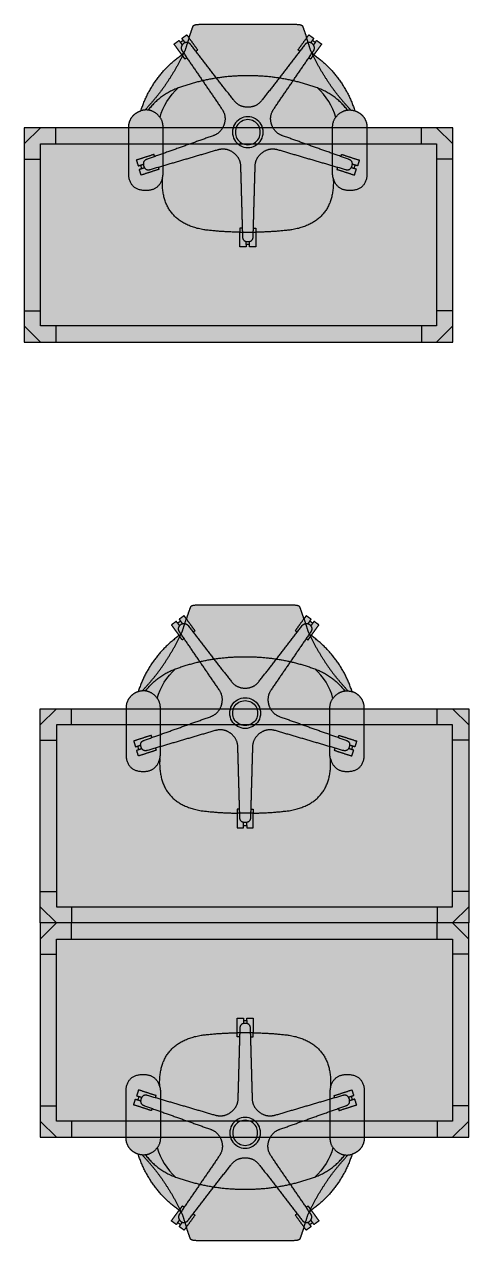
# Model space of a CAD drawing. Header units: metres. Extents: x -17 to 580, y -130 to 19.
# Drawn here: x 299.688 to 300.932, y -20.242 to -16.833 of the extents above; entities that cross this region are included whole.
import ezdxf

# ---------------------------------------------------------------- set-up
doc = ezdxf.new("R2010")
doc.units = ezdxf.units.M
doc.linetypes.add('Style Border  Tansparent Fill', pattern=[0])
doc.linetypes.add('Style Grey Lines', pattern=[0])
doc.layers.add('Furniture', color=7, linetype='Continuous', true_color=0x7a8bf7)
doc.layers.add('Imported blocks', color=7, linetype='Continuous', true_color=0x7a8bf7)

# ---------------------------------------------------------------- blocks, each defined once
blk = doc.blocks.new('Sayl')
at = {"layer": 'Imported blocks', "transparency": 33554483}
h = blk.add_hatch(color=256, dxfattribs=at)
edge = h.paths.add_edge_path(flags=0)
edge.add_spline(control_points=[(0.2187, 0.6085), (0.2079, 0.6234), (0.1971, 0.6383)], knot_values=[0, 0, 0, 1, 1, 1], degree=2, periodic=0)
edge.add_spline(control_points=[(0.1971, 0.6383), (0.2039, 0.6433), (0.2108, 0.6483)], knot_values=[0, 0, 0, 1, 1, 1], degree=2, periodic=0)
edge.add_spline(control_points=[(0.2108, 0.6483), (0.2127, 0.6457), (0.2146, 0.6432)], knot_values=[0, 0, 0, 1, 1, 1], degree=2, periodic=0)
edge.add_spline(control_points=[(0.2146, 0.6432), (0.2186, 0.6461), (0.2226, 0.649)], knot_values=[0, 0, 0, 1, 1, 1], degree=2, periodic=0)
edge.add_spline(control_points=[(0.2226, 0.649), (0.2208, 0.6516), (0.2189, 0.6542)], knot_values=[0, 0, 0, 1, 1, 1], degree=2, periodic=0)
edge.add_spline(control_points=[(0.2189, 0.6542), (0.2258, 0.6592), (0.2327, 0.6642)], knot_values=[0, 0, 0, 1, 1, 1], degree=2, periodic=0)
edge.add_spline(control_points=[(0.2327, 0.6642), (0.2358, 0.6598), (0.239, 0.6555)], knot_values=[0, 0, 0, 1, 1, 1], degree=2, periodic=0)
edge.add_spline(control_points=[(0.239, 0.6555), (0.2445, 0.672), (0.2503, 0.6885)], knot_values=[0, 0, 0, 1, 1, 1], degree=2, periodic=0)
edge.add_spline(control_points=[(0.2503, 0.6885), (0.2525, 0.693), (0.2673, 0.6935)], knot_values=[0, 0, 0, 1, 1, 1], degree=2, periodic=0)
edge.add_spline(control_points=[(0.2673, 0.6935), (0.3355, 0.6935), (0.4037, 0.6935)], knot_values=[0, 0, 0, 1, 1, 1], degree=2, periodic=0)
edge.add_spline(control_points=[(0.4037, 0.6935), (0.4719, 0.6935), (0.5401, 0.6935)], knot_values=[0, 0, 0, 1, 1, 1], degree=2, periodic=0)
edge.add_spline(control_points=[(0.5401, 0.6935), (0.5549, 0.693), (0.5571, 0.6885)], knot_values=[0, 0, 0, 1, 1, 1], degree=2, periodic=0)
edge.add_spline(control_points=[(0.5571, 0.6885), (0.563, 0.672), (0.5685, 0.6555)], knot_values=[0, 0, 0, 1, 1, 1], degree=2, periodic=0)
edge.add_spline(control_points=[(0.5685, 0.6555), (0.5716, 0.6598), (0.5748, 0.6642)], knot_values=[0, 0, 0, 1, 1, 1], degree=2, periodic=0)
edge.add_spline(control_points=[(0.5748, 0.6642), (0.5817, 0.6592), (0.5885, 0.6542)], knot_values=[0, 0, 0, 1, 1, 1], degree=2, periodic=0)
edge.add_spline(control_points=[(0.5885, 0.6542), (0.5867, 0.6516), (0.5848, 0.649)], knot_values=[0, 0, 0, 1, 1, 1], degree=2, periodic=0)
edge.add_spline(control_points=[(0.5848, 0.649), (0.5888, 0.6461), (0.5929, 0.6432)], knot_values=[0, 0, 0, 1, 1, 1], degree=2, periodic=0)
edge.add_spline(control_points=[(0.5929, 0.6432), (0.5948, 0.6457), (0.5966, 0.6483)], knot_values=[0, 0, 0, 1, 1, 1], degree=2, periodic=0)
edge.add_spline(control_points=[(0.5966, 0.6483), (0.6035, 0.6433), (0.6104, 0.6383)], knot_values=[0, 0, 0, 1, 1, 1], degree=2, periodic=0)
edge.add_spline(control_points=[(0.6104, 0.6383), (0.5996, 0.6234), (0.5887, 0.6085)], knot_values=[0, 0, 0, 1, 1, 1], degree=2, periodic=0)
edge.add_spline(control_points=[(0.5887, 0.6085), (0.6717, 0.5486), (0.7035, 0.4512)], knot_values=[0, 0, 0, 1, 1, 1], degree=2, periodic=0)
edge.add_spline(control_points=[(0.7035, 0.4512), (0.7152, 0.4476), (0.7237, 0.4389)], knot_values=[0, 0, 0, 1, 1, 1], degree=2, periodic=0)
edge.add_spline(control_points=[(0.7237, 0.4389), (0.7379, 0.4244), (0.7374, 0.4041)], knot_values=[0, 0, 0, 1, 1, 1], degree=2, periodic=0)
edge.add_spline(control_points=[(0.7374, 0.4041), (0.7374, 0.3389), (0.7374, 0.2737)], knot_values=[0, 0, 0, 1, 1, 1], degree=2, periodic=0)
edge.add_spline(control_points=[(0.7374, 0.2737), (0.7353, 0.228), (0.6895, 0.2277)], knot_values=[0, 0, 0, 1, 1, 1], degree=2, periodic=0)
edge.add_spline(control_points=[(0.6895, 0.2277), (0.6529, 0.2276), (0.643, 0.2628)], knot_values=[0, 0, 0, 1, 1, 1], degree=2, periodic=0)
edge.add_spline(control_points=[(0.643, 0.2628), (0.6488, 0.1396), (0.5274, 0.1179)], knot_values=[0, 0, 0, 1, 1, 1], degree=2, periodic=0)
edge.add_spline(control_points=[(0.5274, 0.1179), (0.4768, 0.1116), (0.4257, 0.111)], knot_values=[0, 0, 0, 1, 1, 1], degree=2, periodic=0)
edge.add_spline(control_points=[(0.4257, 0.111), (0.4257, 0.0905), (0.4257, 0.07)], knot_values=[0, 0, 0, 1, 1, 1], degree=2, periodic=0)
edge.add_spline(control_points=[(0.4257, 0.07), (0.4172, 0.07), (0.4087, 0.07)], knot_values=[0, 0, 0, 1, 1, 1], degree=2, periodic=0)
edge.add_spline(control_points=[(0.4087, 0.07), (0.4087, 0.0732), (0.4087, 0.0764)], knot_values=[0, 0, 0, 1, 1, 1], degree=2, periodic=0)
edge.add_spline(control_points=[(0.4087, 0.0764), (0.4037, 0.0764), (0.3987, 0.0764)], knot_values=[0, 0, 0, 1, 1, 1], degree=2, periodic=0)
edge.add_spline(control_points=[(0.3987, 0.0764), (0.3987, 0.0732), (0.3987, 0.07)], knot_values=[0, 0, 0, 1, 1, 1], degree=2, periodic=0)
edge.add_spline(control_points=[(0.3987, 0.07), (0.3902, 0.07), (0.3817, 0.07)], knot_values=[0, 0, 0, 1, 1, 1], degree=2, periodic=0)
edge.add_spline(control_points=[(0.3817, 0.07), (0.3817, 0.0905), (0.3817, 0.111)], knot_values=[0, 0, 0, 1, 1, 1], degree=2, periodic=0)
edge.add_spline(control_points=[(0.3817, 0.111), (0.3307, 0.1116), (0.28, 0.1179)], knot_values=[0, 0, 0, 1, 1, 1], degree=2, periodic=0)
edge.add_spline(control_points=[(0.28, 0.1179), (0.1587, 0.1396), (0.1645, 0.2628)], knot_values=[0, 0, 0, 1, 1, 1], degree=2, periodic=0)
edge.add_spline(control_points=[(0.1645, 0.2628), (0.1545, 0.2276), (0.1179, 0.2277)], knot_values=[0, 0, 0, 1, 1, 1], degree=2, periodic=0)
edge.add_spline(control_points=[(0.1179, 0.2277), (0.0721, 0.228), (0.07, 0.2737)], knot_values=[0, 0, 0, 1, 1, 1], degree=2, periodic=0)
edge.add_spline(control_points=[(0.07, 0.2737), (0.07, 0.3389), (0.07, 0.4041)], knot_values=[0, 0, 0, 1, 1, 1], degree=2, periodic=0)
edge.add_spline(control_points=[(0.07, 0.4041), (0.0696, 0.4244), (0.0837, 0.4389)], knot_values=[0, 0, 0, 1, 1, 1], degree=2, periodic=0)
edge.add_spline(control_points=[(0.0837, 0.4389), (0.0923, 0.4476), (0.104, 0.4512)], knot_values=[0, 0, 0, 1, 1, 1], degree=2, periodic=0)
edge.add_spline(control_points=[(0.104, 0.4512), (0.1357, 0.5486), (0.2187, 0.6085)], knot_values=[0, 0, 0, 1, 1, 1], degree=2, periodic=0)
at = {"layer": 'Imported blocks', "linetype": 'Style Grey Lines'}
for points in [[(0.1026, 0.2987), (0.1057, 0.2892)], [(0.7017, 0.2892), (0.7048, 0.2987)]]:
    blk.add_lwpolyline(points, dxfattribs=at)
at = {"layer": 'Imported blocks'}
for points, degree in [([(0.239, 0.6555), (0.2445, 0.672), (0.2503, 0.6885)], 2), ([(0.2503, 0.6885), (0.2525, 0.693), (0.2673, 0.6935)], 2), ([(0.2673, 0.6935), (0.3355, 0.6935), (0.4037, 0.6935)], 2), ([(0.4037, 0.6935), (0.4719, 0.6935), (0.5401, 0.6935)], 2), ([(0.5401, 0.6935), (0.5549, 0.693), (0.5571, 0.6885)], 2), ([(0.5571, 0.6885), (0.563, 0.672), (0.5685, 0.6555)], 2), ([(0.1971, 0.6383), (0.2039, 0.6433), (0.2108, 0.6483)], 2), ([(0.2108, 0.6483), (0.2127, 0.6457), (0.2146, 0.6432)], 2), ([(0.2146, 0.6432), (0.2186, 0.6461), (0.2226, 0.649)], 2), ([(0.2189, 0.6542), (0.2258, 0.6592), (0.2327, 0.6642)], 2), ([(0.2226, 0.649), (0.2208, 0.6516), (0.2189, 0.6542)], 2), ([(0.2226, 0.649), (0.2253, 0.6454), (0.228, 0.6417)], 2), ([(0.239, 0.6555), (0.2329, 0.6373), (0.2273, 0.6189)], 2), ([(0.2327, 0.6642), (0.2358, 0.6598), (0.239, 0.6555)], 2), ([(0.2632, 0.6221), (0.2511, 0.6388), (0.239, 0.6555)], 2), ([(0.5442, 0.6221), (0.5563, 0.6388), (0.5685, 0.6555)], 2), ([(0.5685, 0.6555), (0.5716, 0.6598), (0.5748, 0.6642)], 2), ([(0.5801, 0.6189), (0.5745, 0.6373), (0.5685, 0.6555)], 2), ([(0.5748, 0.6642), (0.5817, 0.6592), (0.5885, 0.6542)], 2), ([(0.5848, 0.649), (0.5821, 0.6454), (0.5794, 0.6417)], 2), ([(0.5885, 0.6542), (0.5867, 0.6516), (0.5848, 0.649)], 2), ([(0.5848, 0.649), (0.5888, 0.6461), (0.5929, 0.6432)], 2), ([(0.5929, 0.6432), (0.5948, 0.6457), (0.5966, 0.6483)], 2), ([(0.5966, 0.6483), (0.6035, 0.6433), (0.6104, 0.6383)], 2), ([(0.2273, 0.6189), (0.1987, 0.5582), (0.1589, 0.5043)], 2), ([(0.2187, 0.6085), (0.2079, 0.6234), (0.1971, 0.6383)], 2), ([(0.2146, 0.6432), (0.2172, 0.6395), (0.2199, 0.6358)], 2), ([(0.2196, 0.6353), (0.2143, 0.6269), (0.2199, 0.6188)], 2), ([(0.2346, 0.6421), (0.2249, 0.6436), (0.2196, 0.6353)], 2), ([(0.2199, 0.6188), (0.2221, 0.6156), (0.2242, 0.6125)], 2), ([(0.2442, 0.6364), (0.2405, 0.6412), (0.2346, 0.6421)], 2), ([(0.3641, 0.4807), (0.3041, 0.5586), (0.2442, 0.6364)], 2), ([(0.2581, 0.6184), (0.2607, 0.6202), (0.2632, 0.6221)], 2), ([(0.5633, 0.6364), (0.5033, 0.5586), (0.4433, 0.4807)], 2), ([(0.5494, 0.6184), (0.5468, 0.6202), (0.5442, 0.6221)], 2), ([(0.5728, 0.6421), (0.5669, 0.6412), (0.5633, 0.6364)], 2), ([(0.5878, 0.6353), (0.5826, 0.6436), (0.5728, 0.6421)], 2), ([(0.6486, 0.5043), (0.6087, 0.5582), (0.5801, 0.6189)], 2), ([(0.5832, 0.6125), (0.5854, 0.6156), (0.5875, 0.6188)], 2), ([(0.5929, 0.6432), (0.5902, 0.6395), (0.5875, 0.6358)], 2), ([(0.5875, 0.6188), (0.5931, 0.6269), (0.5878, 0.6353)], 2), ([(0.6104, 0.6383), (0.5996, 0.6234), (0.5887, 0.6085)], 2), ([(0.104, 0.4512), (0.1357, 0.5486), (0.2187, 0.6085)], 2), ([(0.2242, 0.6124), (0.2214, 0.6105), (0.2187, 0.6085)], 2), ([(0.2187, 0.6085), (0.2198, 0.607), (0.2209, 0.6056)], 2), ([(0.2276, 0.5963), (0.2242, 0.6009), (0.2209, 0.6056)], 2), ([(0.2242, 0.6125), (0.2776, 0.5345), (0.3309, 0.4566)], 2), ([(0.2328, 0.6), (0.2302, 0.5981), (0.2276, 0.5963)], 2), ([(0.4765, 0.4566), (0.5299, 0.5345), (0.5832, 0.6125)], 2), ([(0.5747, 0.6), (0.5772, 0.5981), (0.5798, 0.5963)], 2), ([(0.5798, 0.5963), (0.5832, 0.6009), (0.5866, 0.6056)], 2), ([(0.5887, 0.6085), (0.586, 0.6105), (0.5833, 0.6124)], 2), ([(0.5866, 0.6056), (0.5877, 0.607), (0.5887, 0.6085)], 2), ([(0.5887, 0.6085), (0.6717, 0.5486), (0.7035, 0.4512)], 2), ([(0.4037, 0.5493), (0.3039, 0.5499), (0.2089, 0.5153)], 2), ([(0.5985, 0.5153), (0.5036, 0.5499), (0.4037, 0.5493)], 2), ([(0.2089, 0.5153), (0.1575, 0.4964), (0.1242, 0.4529)], 2), ([(0.1577, 0.4326), (0.1663, 0.4648), (0.184, 0.4932), (0.2089, 0.5153)], 3), ([(0.6832, 0.4529), (0.6499, 0.4964), (0.5985, 0.5153)], 2), ([(0.6498, 0.4326), (0.6411, 0.4648), (0.6235, 0.4932), (0.5985, 0.5153)], 3), ([(0.1589, 0.5043), (0.1381, 0.478), (0.1157, 0.4533)], 2), ([(0.4037, 0.4613), (0.3791, 0.4613), (0.3641, 0.4807)], 2), ([(0.4433, 0.4807), (0.4283, 0.4613), (0.4037, 0.4613)], 2), ([(0.6918, 0.4533), (0.6693, 0.478), (0.6486, 0.5043)], 2), ([(0.0837, 0.4389), (0.0923, 0.4476), (0.104, 0.4512)], 2), ([(0.1472, 0.4435), (0.1276, 0.4585), (0.104, 0.4512)], 2), ([(0.1662, 0.4039), (0.1669, 0.4286), (0.1472, 0.4435)], 2), ([(0.3309, 0.4566), (0.3448, 0.4363), (0.3372, 0.4129)], 2), ([(0.4703, 0.4129), (0.4627, 0.4363), (0.4765, 0.4566)], 2), ([(0.6413, 0.4039), (0.6406, 0.4286), (0.6602, 0.4435)], 2), ([(0.6602, 0.4435), (0.6799, 0.4585), (0.7035, 0.4512)], 2), ([(0.7035, 0.4512), (0.7152, 0.4476), (0.7237, 0.4389)], 2), ([(0.07, 0.4041), (0.0696, 0.4244), (0.0837, 0.4389)], 2), ([(0.3372, 0.4129), (0.3296, 0.3895), (0.3064, 0.3813)], 2), ([(0.3822, 0.4286), (0.3687, 0.4207), (0.3607, 0.407), (0.3607, 0.3913)], 3), ([(0.3862, 0.4216), (0.3752, 0.4153), (0.3687, 0.404), (0.3687, 0.3913)], 3), ([(0.4252, 0.4286), (0.4117, 0.4364), (0.3958, 0.4364), (0.3822, 0.4286)], 3), ([(0.4212, 0.4216), (0.4102, 0.428), (0.3973, 0.428), (0.3862, 0.4216)], 3), ([(0.4387, 0.3913), (0.4387, 0.404), (0.4323, 0.4153), (0.4212, 0.4216)], 3), ([(0.4467, 0.3913), (0.4467, 0.407), (0.4388, 0.4207), (0.4252, 0.4286)], 3), ([(0.501, 0.3813), (0.4779, 0.3895), (0.4703, 0.4129)], 2), ([(0.7237, 0.4389), (0.7379, 0.4244), (0.7374, 0.4041)], 2), ([(0.07, 0.2737), (0.07, 0.3389), (0.07, 0.4041)], 2), ([(0.3064, 0.3813), (0.2139, 0.3483), (0.1213, 0.3153)], 2), ([(0.1662, 0.2722), (0.1662, 0.3381), (0.1662, 0.4039)], 2), ([(0.3607, 0.3913), (0.3607, 0.3757), (0.3687, 0.3619), (0.3822, 0.3541)], 3), ([(0.3687, 0.3913), (0.3687, 0.3786), (0.3752, 0.3674), (0.3862, 0.361)], 3), ([(0.4212, 0.361), (0.4323, 0.3674), (0.4387, 0.3786), (0.4387, 0.3913)], 3), ([(0.4252, 0.3541), (0.4388, 0.3619), (0.4467, 0.3757), (0.4467, 0.3913)], 3), ([(0.6861, 0.3153), (0.5936, 0.3483), (0.501, 0.3813)], 2), ([(0.6413, 0.2722), (0.6413, 0.3381), (0.6413, 0.4039)], 2), ([(0.7374, 0.4041), (0.7374, 0.3389), (0.7374, 0.2737)], 2), ([(0.1306, 0.2868), (0.2248, 0.3145), (0.3191, 0.3422)], 2), ([(0.3191, 0.3422), (0.3427, 0.3492), (0.3626, 0.3347)], 2), ([(0.3822, 0.3541), (0.3958, 0.3462), (0.4117, 0.3462), (0.4252, 0.3541)], 3), ([(0.3862, 0.361), (0.3973, 0.3546), (0.4102, 0.3546), (0.4212, 0.361)], 3), ([(0.4448, 0.3347), (0.4647, 0.3492), (0.4883, 0.3422)], 2), ([(0.4883, 0.3422), (0.5826, 0.3145), (0.6769, 0.2868)], 2), ([(0.1408, 0.329), (0.1161, 0.321), (0.0913, 0.3129)], 2), ([(0.0913, 0.3129), (0.094, 0.3049), (0.0966, 0.2968)], 2), ([(0.1213, 0.3153), (0.1076, 0.3104), (0.1121, 0.2965)], 2), ([(0.1428, 0.323), (0.1418, 0.326), (0.1408, 0.329)], 2), ([(0.3626, 0.3347), (0.3825, 0.3203), (0.3832, 0.2957)], 2), ([(0.4242, 0.2957), (0.4249, 0.3203), (0.4448, 0.3347)], 2), ([(0.6647, 0.323), (0.6657, 0.326), (0.6667, 0.329)], 2), ([(0.6667, 0.329), (0.6914, 0.321), (0.7161, 0.3129)], 2), ([(0.6954, 0.2965), (0.6999, 0.3104), (0.6861, 0.3153)], 2), ([(0.7161, 0.3129), (0.7135, 0.3049), (0.7109, 0.2968)], 2), ([(0.1179, 0.2277), (0.0721, 0.228), (0.07, 0.2737)], 2), ([(0.0966, 0.2968), (0.104, 0.2992), (0.1113, 0.3016)], 2), ([(0.0997, 0.2873), (0.1071, 0.2897), (0.1144, 0.2921)], 2), ([(0.1049, 0.2711), (0.1023, 0.2792), (0.0997, 0.2873)], 2), ([(0.1544, 0.2872), (0.1297, 0.2791), (0.1049, 0.2711)], 2), ([(0.1121, 0.2965), (0.1166, 0.2827), (0.1306, 0.2868)], 2), ([(0.1524, 0.2932), (0.1534, 0.2902), (0.1544, 0.2872)], 2), ([(0.3832, 0.2957), (0.3858, 0.2033), (0.3884, 0.1109)], 2), ([(0.419, 0.1109), (0.4216, 0.2033), (0.4242, 0.2957)], 2), ([(0.655, 0.2932), (0.654, 0.2902), (0.6531, 0.2872)], 2), ([(0.6531, 0.2872), (0.6778, 0.2791), (0.7025, 0.2711)], 2), ([(0.6769, 0.2868), (0.6909, 0.2827), (0.6954, 0.2965)], 2), ([(0.7374, 0.2737), (0.7353, 0.228), (0.6895, 0.2277)], 2), ([(0.7078, 0.2873), (0.7004, 0.2897), (0.693, 0.2921)], 2), ([(0.7109, 0.2968), (0.7035, 0.2992), (0.6961, 0.3016)], 2), ([(0.7025, 0.2711), (0.7051, 0.2792), (0.7078, 0.2873)], 2), ([(0.1645, 0.2628), (0.1545, 0.2276), (0.1179, 0.2277)], 2), ([(0.28, 0.1179), (0.1587, 0.1396), (0.1645, 0.2628)], 2), ([(0.1645, 0.2628), (0.1658, 0.2674), (0.1662, 0.2722)], 2), ([(0.643, 0.2628), (0.6488, 0.1396), (0.5274, 0.1179)], 2), ([(0.643, 0.2628), (0.6416, 0.2674), (0.6413, 0.2722)], 2), ([(0.6895, 0.2277), (0.6529, 0.2276), (0.643, 0.2628)], 2), ([(0.3817, 0.111), (0.3307, 0.1116), (0.28, 0.1179)], 2), ([(0.3881, 0.122), (0.3849, 0.122), (0.3817, 0.122)], 2), ([(0.3817, 0.122), (0.3817, 0.1165), (0.3817, 0.111)], 2), ([(0.3817, 0.111), (0.3927, 0.1108), (0.4037, 0.1109)], 2), ([(0.3817, 0.07), (0.3817, 0.0905), (0.3817, 0.111)], 2), ([(0.3884, 0.1109), (0.3886, 0.1051), (0.3887, 0.0992)], 2), ([(0.4037, 0.1109), (0.4147, 0.1108), (0.4257, 0.111)], 2), ([(0.4187, 0.0992), (0.4189, 0.1051), (0.419, 0.1109)], 2), ([(0.4194, 0.122), (0.4225, 0.122), (0.4257, 0.122)], 2), ([(0.4257, 0.122), (0.4257, 0.1165), (0.4257, 0.111)], 2), ([(0.5274, 0.1179), (0.4768, 0.1116), (0.4257, 0.111)], 2), ([(0.4257, 0.111), (0.4257, 0.0905), (0.4257, 0.07)], 2), ([(0.3987, 0.07), (0.3902, 0.07), (0.3817, 0.07)], 2), ([(0.3887, 0.0992), (0.3891, 0.0846), (0.4037, 0.0846)], 2), ([(0.3987, 0.0764), (0.3987, 0.0809), (0.3987, 0.0855)], 2), ([(0.4087, 0.0764), (0.4037, 0.0764), (0.3987, 0.0764)], 2), ([(0.3987, 0.0764), (0.3987, 0.0732), (0.3987, 0.07)], 2), ([(0.4037, 0.0846), (0.4183, 0.0846), (0.4187, 0.0992)], 2), ([(0.4087, 0.0764), (0.4087, 0.0809), (0.4087, 0.0855)], 2), ([(0.4087, 0.07), (0.4087, 0.0732), (0.4087, 0.0764)], 2), ([(0.4257, 0.07), (0.4172, 0.07), (0.4087, 0.07)], 2)]:
    blk.add_open_spline(points, degree=degree, dxfattribs=at)
blk = doc.blocks.new('Table 12x06')
at = {"layer": 'Imported blocks', "transparency": 33554483}
blk.add_hatch(color=256, dxfattribs=at).paths.add_polyline_path([(1.2, 0), (1.2, 0.6), (0, 0.6), (0, 0), (1.2, 0)], flags=0)
at = {"layer": 'Imported blocks', "linetype": 'Style Grey Lines'}
for points in [[(0.0451, 0.6), (0, 0.5549)], [(0.0878, 0.5549), (0.0878, 0.6)], [(1.1122, 0.5549), (1.1122, 0.6)], [(1.1549, 0.6), (1.2, 0.5549)], [(0, 0.5122), (0.0451, 0.5122)], [(1.2, 0.5122), (1.1549, 0.5122)], [(0, 0.0878), (0.0451, 0.0878)], [(1.2, 0.0878), (1.1549, 0.0878)], [(0.0451, 0), (0, 0.0451)], [(0.0878, 0.0451), (0.0878, 0)], [(1.1122, 0.0451), (1.1122, 0)], [(1.1549, 0), (1.2, 0.0451)]]:
    blk.add_lwpolyline(points, dxfattribs=at)
at = {"layer": 'Imported blocks', "linetype": 'Style Border  Tansparent Fill'}
blk.add_lwpolyline([(1.2, 0), (1.2, 0.6), (0, 0.6), (0, 0), (1.2, 0)], close=True, dxfattribs=at)
at = {"layer": 'Imported blocks', "linetype": 'Style Grey Lines'}
blk.add_lwpolyline([(1.1549, 0.5549), (1.1549, 0.0451), (0.0451, 0.0451), (0.0451, 0.5549), (1.1549, 0.5549)], close=True, dxfattribs=at)
at = {"layer": 'Imported blocks', "rotation": 180}
blk.add_blockref('Sayl', (0.9776, 0.4033), dxfattribs=at)
blk = doc.blocks.new('Double 12x06')
at = {"layer": 'Imported blocks', "xscale": -1, "rotation": 180}
blk.add_blockref('Table 12x06', (0, 1.2), dxfattribs=at)
at = {"layer": 'Imported blocks'}
blk.add_blockref('Table 12x06', (0, 0), dxfattribs=at)

msp = doc.modelspace()

# ---------------------------------------------------------------- block references
at = {"layer": 'Furniture', "rotation": 180}
msp.add_blockref('Table 12x06', (300.8877578, -17.1236541), dxfattribs=at)
at = {"layer": 'Furniture'}
msp.add_blockref('Double 12x06', (299.7324921, -19.9513153), dxfattribs=at)

doc.saveas('drawing.dxf')
